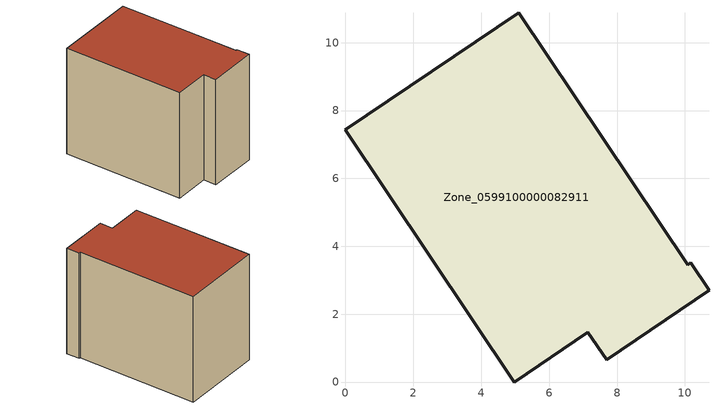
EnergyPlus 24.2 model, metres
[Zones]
Zone_0599100000082911
 floor ground (C_G): 10.08,3.45 10.17,3.51 10.71,2.7 7.69,0.66 7.14,1.47 4.97,0 0,7.43 5.11,10.88 z0
 wall outside (C_F): 5.11,10.88 0,7.43 4.97,0 7.14,1.47 7.69,0.66 10.71,2.7 10.17,3.51 10.08,3.45 5.11,10.88 z0:8.02
 roof outside (C_R): 4.97,0 7.14,1.47 7.69,0.66 10.71,2.7 10.17,3.51 10.08,3.45 5.11,10.88 0,7.43 z8.02
[BUILDING]
Pand.0599100000082911: North Axis=0; Terrain=City; Loads Convergence Tolerance Value=0.04; Temperature Convergence Tolerance Value=0.4; Solar Distribution=FullExterior; Maximum Number of Warmup Days=25; Minimum Number of Warmup Days=1
[Site:Location]
Rotterdam.The.Hague.AP_ZH_NLD Design_Conditions: Latitude=51.96; Longitude=4.45; Time Zone=1; Elevation=-4.5
[SITE:GROUNDTEMPERATURE:BUILDINGSURFACE]
18, 18, 18, 18, 18, 18, 18, 18, 18, 18, 18, 18
[MATERIAL] Thermal Absorptance=0.9; Solar Absorptance=0.7; Visible Absorptance=0.7
Name | Roughness | Thickness | Conductivity | Density | Specific Heat
G.TI.1965-1974 | MediumSmooth | 0.15 | 0.882353 | 540 | 1210
F.TI.1965-1974 | Rough | 0.3 | 0.697674 | 1920 | 840
R.TI.1965-1974 | MediumRough | 0.2 | 0.232558 | 1500 | 1000
[CONSTRUCTION]
C_G: G.TI.1965-1974
C_F: F.TI.1965-1974
C_R: R.TI.1965-1974
[ZONE]
Zone_0599100000082911: Type=1; Multiplier=1; Ceiling Height=Autocalculate; Volume=Autocalculate; Floor Area=autocalculate; Part of Total Floor Area=Yes
[ZONEINFILTRATION:DESIGNFLOWRATE]
Infil_Zone_0599100000082911: Zone or ZoneList or Space or SpaceList=Zone_0599100000082911; Schedule=AlwaysOn; Design Flow Rate Calculation Method=Flow/Area; Flow Rate per Floor Area=0.003; Constant Term Coefficient=1; Temperature Term Coefficient=0; Velocity Term Coefficient=0; Velocity Squared Term Coefficient=0
[HVACTEMPLATE:ZONE:IDEALLOADSAIRSYSTEM]
Zone_0599100000082911: Maximum Heating Supply Air Temperature=50; Minimum Cooling Supply Air Temperature=13; Maximum Heating Supply Air Humidity Ratio=0.0156; Minimum Cooling Supply Air Humidity Ratio=0.0077; Heating Limit=NoLimit; Cooling Limit=NoLimit; Dehumidification Control Type=ConstantSensibleHeatRatio; Cooling Sensible Heat Ratio=0.7; Dehumidification Setpoint=60; Humidification Control Type=None; Humidification Setpoint=30; Outdoor Air Method=None; Outdoor Air Flow Rate per Person=0.00944; Outdoor Air Flow Rate per Zone Floor Area=0; Outdoor Air Flow Rate per Zone=0; Demand Controlled Ventilation Type=None; Outdoor Air Economizer Type=NoEconomizer; Heat Recovery Type=None; Sensible Heat Recovery Effectiveness=0.7; Latent Heat Recovery Effectiveness=0.65
[ZONECONTROL:THERMOSTAT]
ThermostatControl_Zone_0599100000082911: Zone or ZoneList=Zone_0599100000082911; Control Type Schedule=DualSetpointControlType; Control 1=Thermostat_Zone_0599100000082911; Temperature Difference Between Cutout And Setpoint=0
[THERMOSTATSETPOINT:DUALSETPOINT]
Thermostat_Zone_0599100000082911: Heating Setpoint Temperature Schedule=HeatingSetpoint_Zone_0599100000082911; Cooling Setpoint Temperature Schedule=CoolingSetpoint_Zone_0599100000082911
[SCHEDULE:COMPACT]
HeatingSetpoint_Zone_0599100000082911: Through: 12/31, For: AllDays, Until: 24:00, 21
CoolingSetpoint_Zone_0599100000082911: Through: 12/31, For: AllDays, Until: 24:00, 24
DualSetpointControlType: Through: 12/31, For: AllDays, Until: 24:00, 4
AlwaysOn: Through: 12/31, For: AllDays, Until: 24:00, 1
